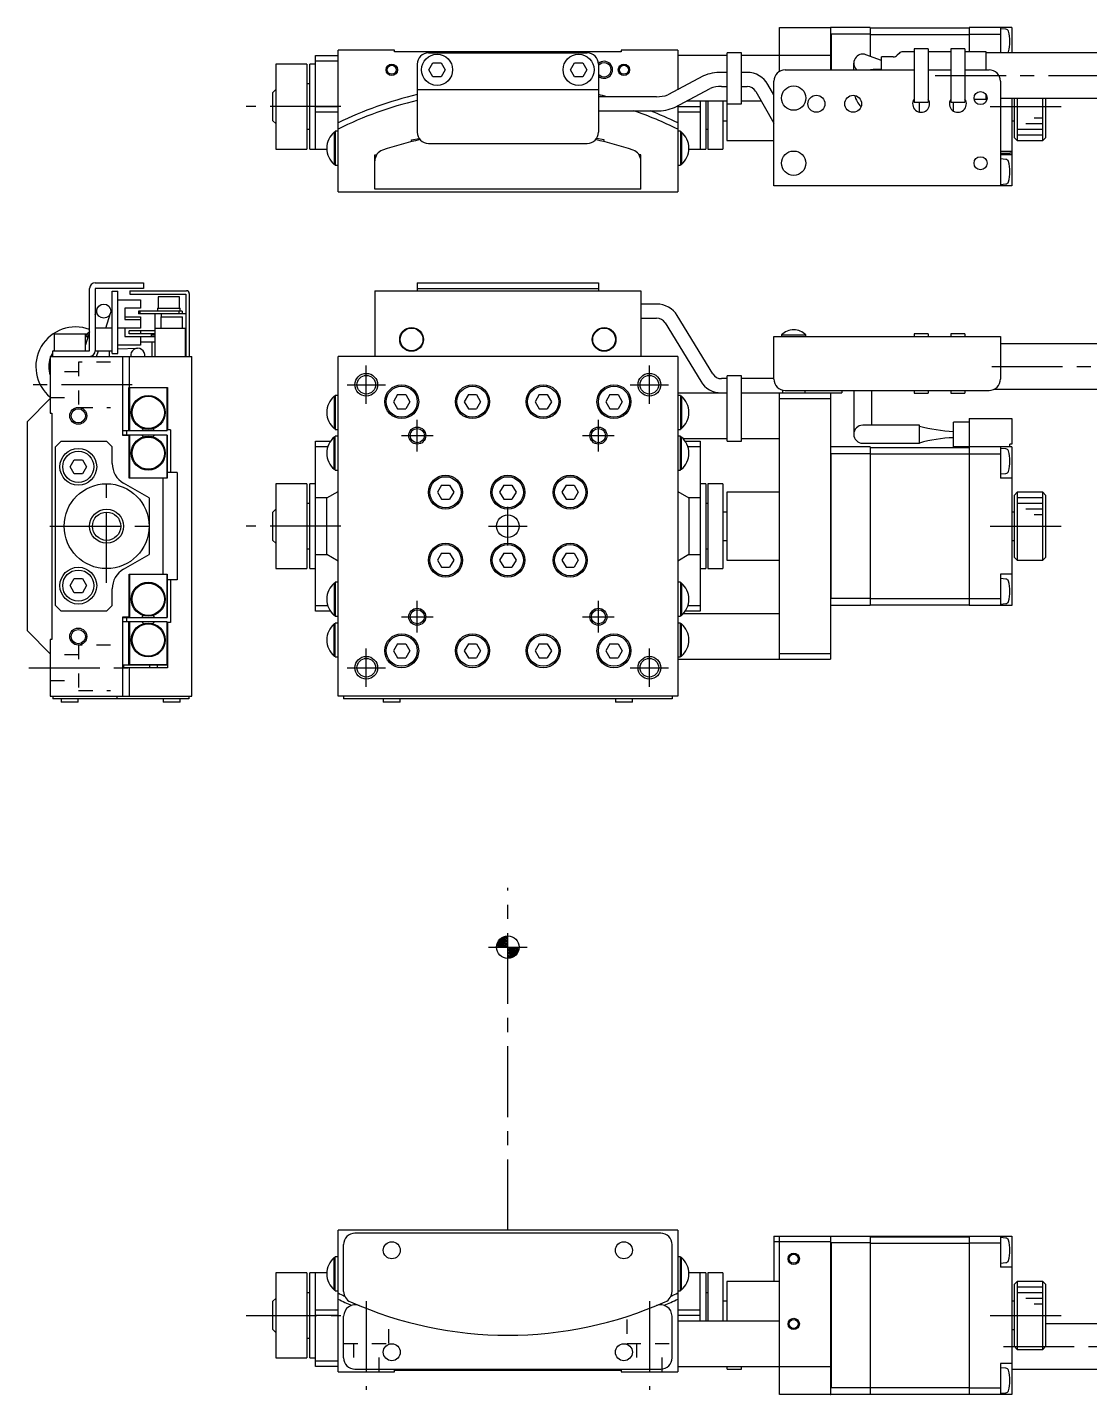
# Model space of a CAD drawing. Extents: x -215 to 417, y 17 to 265.
# Drawn here: x -215.3 to -27.6, y 23 to 264.5 of the extents above; entities that cross this region are included whole.
import ezdxf

# ---------------------------------------------------------------- set-up
doc = ezdxf.new("R2010")
doc.units = 0
doc.header["$LTSCALE"] = 10
doc.linetypes.add('CENTER', pattern=[2, 1.25, -0.25, 0.25, -0.25])
doc.linetypes.add('DOT', pattern=[0.5, 0.25, -0.25])
doc.layers.add('1', color=7, linetype='CONTINUOUS')
doc.layers.add('21', color=7, linetype='CONTINUOUS')

# ---------------------------------------------------------------- blocks, each defined once
blk = doc.blocks.new('AID1573')
at = {"layer": '21', "color": 7, "linetype": 'CONTINUOUS'}
blk.add_circle((-130.394216, 102.029477), 2, dxfattribs=at)
for centre, radius, start, end in [((-130.394216, 102.029477), 1.8, 90, 180), ((-130.394216, 102.029477), 1.6, 90, 180), ((-130.394216, 102.029477), 1.4, 90, 179.999955), ((-130.394216, 102.029477), 1.2, 90, 179.99997), ((-130.394216, 102.029477), 1, 90, 179.999964), ((-130.394218, 102.029479), 0.799999, 89.999799, 180.000086), ((-130.394216, 102.029477), 0.6, 89.99994, 180), ((-130.394216, 102.029477), 0.4, 90, 180), ((-130.394216, 102.029477), 0.2, 90, 180), ((-130.394216, 102.029477), 0.6, 269.99994, 0), ((-130.394216, 102.029477), 1.8, 270, 0), ((-130.394216, 102.029477), 1.6, 270, 0), ((-130.394216, 102.029477), 0.4, 270, 0), ((-130.394216, 102.029477), 0.2, 270, 0), ((-130.394216, 102.029477), 1.2, 270, 359.99997), ((-130.394216, 102.029477), 1.4, 270, 359.999955), ((-130.394216, 102.029477), 1, 270, 359.999964), ((-130.394218, 102.029479), 0.799999, 270.000201, 359.999914)]:
    blk.add_arc(centre, radius, start, end, dxfattribs=at)

msp = doc.modelspace()

# ---------------------------------------------------------------- linework, layer by layer
at = {"layer": '1', "color": 7, "linetype": 'CONTINUOUS'}
for p, q in [((-82.394215, 264.532637), (-73.394215, 264.532637)), ((-82.394215, 256.764688), (-82.394215, 264.532637)), ((-73.344215, 264.532637), (-73.394215, 264.482637)), ((-73.394215, 264.532637), (-73.394215, 257.032637)), ((-73.394215, 263.432637), (-73.294215, 263.332637)), ((-66.394215, 264.532637), (-73.344215, 264.532637)), ((-73.294215, 263.332637), (-73.294215, 257.032637)), ((-66.394215, 263.332637), (-73.294215, 263.332637)), ((-66.394215, 264.532637), (-66.394215, 259.426701)), ((-66.394215, 264.432637), (-48.894215, 264.432637)), ((-41.394215, 264.532637), (-48.894215, 264.532637)), ((-48.894215, 264.532637), (-48.894215, 260.232637)), ((-48.894215, 263.332637), (-43.394215, 263.332637)), ((-43.394215, 264.532637), (-43.394215, 260.032637)), ((-42.408935, 264.196436), (-43.394215, 264.282637)), ((-41.394215, 264.532637), (-41.394215, 260.032637)), ((-66.394215, 263.291216), (-48.894215, 263.291216)), ((-164.394215, 259.532637), (-160.394215, 259.532637)), ((-164.394215, 243.032637), (-164.394215, 259.532637)), ((-160.394215, 258.532637), (-164.394215, 258.532637)), ((-150.394215, 260.482637), (-160.394215, 260.482637)), ((-160.394215, 235.482638), (-160.394215, 260.482637)), ((-150.394215, 260.182637), (-150.394215, 260.482637)), ((-110.394215, 260.182637), (-150.394215, 260.182637)), ((-144.394215, 260.032637), (-116.394215, 260.032637)), ((-110.394215, 260.482637), (-110.394215, 260.182637)), ((-100.394215, 260.482637), (-110.394215, 260.482637)), ((-100.394215, 260.482637), (-100.394215, 253.520889)), ((-91.644215, 259.532637), (-100.394215, 259.532637)), ((-89.144215, 260.032637), (-91.644215, 260.032637)), ((-91.644215, 251.032637), (-91.644215, 260.032637)), ((-89.144215, 251.032637), (-89.144215, 260.032637)), ((-73.394215, 259.532637), (-89.144215, 259.532637)), ((-64.394138, 258.698732), (-67.146983, 259.700686)), ((-62.308432, 259.332637), (-64.394215, 259.332637)), ((-64.394215, 257.032637), (-64.394215, 259.332637)), ((-61.287112, 259.939744), (-61.601325, 259.625531)), ((-58.644215, 260.232637), (-60.580005, 260.232637)), ((-56.144219, 260.732637), (-58.644219, 260.732637)), ((-58.644219, 260.732637), (-58.644219, 251.332637)), ((-56.144219, 260.732637), (-56.144219, 251.332637)), ((-52.144215, 260.232637), (-56.144215, 260.232637)), ((-49.644219, 260.732637), (-52.144219, 260.732637)), ((-52.144219, 260.732637), (-52.144219, 251.332637)), ((-49.644219, 260.732637), (-49.644219, 251.332637)), ((-45.894219, 260.232637), (-49.644215, 260.232637)), ((-45.894219, 257.032637), (-45.894219, 260.232637)), ((39.148125, 260.032637), (-45.894219, 260.032637)), ((-165.894215, 258.032637), (-171.394215, 258.032637)), ((-171.394215, 258.032637), (-171.394215, 243.032637)), ((-165.894215, 258.032637), (-165.894215, 243.032637)), ((-165.394215, 243.032637), (-165.394215, 258.032637)), ((-164.394215, 258.032637), (-165.394215, 258.032637)), ((-146.394215, 258.032637), (-146.394215, 246.032637)), ((-144.337591, 257.032637), (-143.615903, 258.282637)), ((-143.615903, 255.782637), (-144.337591, 257.032637)), ((-143.615903, 258.282637), (-142.172527, 258.282637)), ((-142.172527, 258.282637), (-141.450839, 257.032637)), ((-141.450839, 257.032637), (-142.172527, 255.782637)), ((-119.337591, 257.032637), (-118.615903, 258.282637)), ((-118.615903, 255.782637), (-119.337591, 257.032637)), ((-118.615903, 258.282637), (-117.172527, 258.282637)), ((-117.172527, 258.282637), (-116.450839, 257.032637)), ((-116.450839, 257.032637), (-117.172527, 255.782637)), ((-114.394215, 258.032637), (-114.394215, 246.032637)), ((-91.644215, 256.564502), (-92.662164, 256.564502)), ((-88.126266, 256.564502), (-89.144215, 256.564502)), ((-81.394215, 257.032637), (-58.644215, 257.032637)), ((-69.294215, 257.032637), (-69.294215, 258.197178)), ((-65.849299, 257.082519), (-66.318693, 257.033026)), ((-64.394215, 257.082519), (-65.849299, 257.082519)), ((-56.144215, 257.032637), (-52.144215, 257.032637)), ((-49.644215, 257.032637), (-45.394215, 257.032637)), ((-165.394215, 254.532637), (-165.894215, 254.532637)), ((-142.172527, 255.782637), (-143.615903, 255.782637)), ((-117.172527, 255.782637), (-118.615903, 255.782637)), ((-95.850105, 255.953047), (-102.118054, 252.598233)), ((-100.938325, 250.394092), (-94.670376, 253.748906)), ((-92.662164, 254.064502), (-91.644215, 254.064502)), ((-89.144215, 254.064502), (-88.126266, 254.064502)), ((-83.394215, 252.61835), (-84.445658, 254.439502)), ((-83.394215, 236.532637), (-83.394215, 255.032637)), ((-43.394215, 255.032637), (-43.394215, 236.532637)), ((-171.394215, 253.532637), (-171.894215, 253.032637)), ((-171.894215, 248.032637), (-171.894215, 253.032637)), ((-146.394215, 253.532637), (-114.394215, 253.532637)), ((-104.126266, 252.282637), (-114.394215, 252.282637)), ((-98.81113, 251.532637), (-91.644215, 251.532637)), ((-96.394215, 251.532637), (-96.394215, 243.032637)), ((-95.394215, 251.532637), (-95.394215, 243.032637)), ((-95.094215, 251.532637), (-95.094215, 243.032637)), ((-92.394215, 251.532637), (-92.394215, 243.032637)), ((-91.694215, 251.532637), (-91.694215, 244.532637)), ((-89.144215, 251.532637), (-85.65413, 251.532637)), ((-86.610721, 253.189502), (-83.394215, 247.61835)), ((-58.663073, 251.832637), (-58.644215, 251.832637)), ((-58.644219, 251.332637), (-56.144219, 251.332637)), ((-57.694215, 249.562943), (-57.694215, 251.332637)), ((-56.144215, 251.832637), (-56.125357, 251.832637)), ((-56.072563, 251.741489), (-56.143979, 251.733704)), ((-52.163073, 251.832637), (-52.144215, 251.832637)), ((-52.144219, 251.332637), (-49.644219, 251.332637)), ((-51.694215, 249.76378), (-51.694215, 251.332637)), ((-49.644215, 251.832637), (-49.625357, 251.832637)), ((-48.02669, 251.832637), (-45.894219, 251.832637)), ((-45.894219, 251.832637), (-45.894219, 252.600534)), ((-45.894219, 252.032637), (-45.744215, 252.032637)), ((-43.394215, 252.032637), (39.148125, 252.032637)), ((-41.394215, 252.032637), (-41.394215, 236.532637)), ((-40.894215, 245.032637), (-40.894215, 252.032637)), ((-40.394215, 252.032637), (-40.394215, 244.532637)), ((-35.894215, 244.532637), (-35.894215, 252.032637)), ((-35.394215, 252.032637), (-35.394215, 245.032637)), ((-164.394215, 250.532637), (-160.394215, 250.532637)), ((-160.394215, 249.532637), (-164.394215, 249.532637)), ((-114.394215, 249.782637), (-104.126266, 249.782637)), ((-100.394215, 250.685318), (-100.394215, 235.482637)), ((-100.394215, 250.532637), (-96.394215, 250.532637)), ((-96.394215, 249.532637), (-100.394215, 249.532637)), ((-91.644215, 251.032637), (-89.144215, 251.032637)), ((-171.894215, 248.032637), (-171.394215, 247.532637)), ((-165.894215, 246.532637), (-165.394215, 246.532637)), ((-95.394215, 246.532637), (-95.094215, 246.532637)), ((-92.394215, 248.032637), (-91.694215, 248.032637)), ((-41.394215, 248.032637), (-40.894215, 248.032637)), ((-160.894215, 246.024251), (-161.05377, 246.024251)), ((-161.05377, 246.02425), (-161.05377, 240.32425)), ((-160.394215, 246.174251), (-160.894215, 246.174251)), ((-160.894215, 246.17425), (-160.894215, 240.17425)), ((-147.418666, 244.651088), (-146.038731, 244.894407)), ((-147.364587, 244.344393), (-147.418666, 244.651088)), ((-145.908826, 244.726516), (-145.90292, 244.693022)), ((-144.394215, 244.032637), (-116.394215, 244.032637)), ((-114.879604, 244.726515), (-114.88551, 244.693022)), ((-113.369764, 244.651088), (-114.749699, 244.894407)), ((-113.423843, 244.344393), (-113.369764, 244.651088)), ((-99.894215, 246.17425), (-100.394215, 246.17425)), ((-99.894215, 246.17425), (-99.894215, 240.17425)), ((-99.73466, 246.02425), (-99.894215, 246.02425)), ((-99.73466, 246.02425), (-99.73466, 240.32425)), ((-91.694215, 244.532637), (-83.394215, 244.532637)), ((-40.894215, 245.032637), (-40.394215, 244.532637)), ((-40.394215, 244.532637), (-35.894215, 244.532637)), ((-35.894215, 244.532637), (-35.394215, 245.032637)), ((-171.394215, 243.032637), (-165.894215, 243.032637)), ((-165.394215, 243.032637), (-162.394215, 243.032637)), ((-162.394215, 243.032637), (-162.391603, 243.035249)), ((-153.894215, 235.932638), (-153.894215, 242.032638)), ((-153.894215, 242.032638), (-153.572144, 242.032638)), ((-106.894215, 242.032637), (-107.216287, 242.032637)), ((-106.894215, 235.932637), (-106.894215, 242.032637)), ((-98.396827, 243.035249), (-98.394215, 243.032637)), ((-98.394215, 243.032637), (-95.394215, 243.032637)), ((-95.094215, 243.032637), (-92.394215, 243.032637)), ((-43.394215, 242.632271), (-41.394215, 242.632271)), ((-43.394215, 242.282637), (-41.694215, 242.282637)), ((-41.394215, 242.032637), (-43.394215, 242.032637)), ((-41.694215, 242.282637), (-41.694215, 242.317601)), ((-41.394215, 242.317601), (-41.694215, 242.317601)), ((-161.05377, 240.32425), (-160.894215, 240.32425)), ((-160.894215, 240.17425), (-160.394215, 240.17425)), ((-100.394215, 240.17425), (-99.894215, 240.17425)), ((-99.894215, 240.32425), (-99.73466, 240.32425)), ((-42.408935, 241.196436), (-43.394215, 241.282637)), ((-43.394215, 236.782637), (-42.408935, 236.868838)), ((-160.394215, 235.482638), (-100.394215, 235.482637)), ((-106.894215, 235.932637), (-153.894215, 235.932638)), ((-41.394215, 236.532637), (-83.394215, 236.532637)), ((-204.270449, 207.401288), (-204.270449, 218.401288)), ((-203.270449, 219.401288), (-194.770449, 219.401288)), ((-194.770449, 218.401288), (-203.270449, 218.401288)), ((-203.270449, 218.401288), (-203.270449, 207.401288)), ((-200.270449, 217.901288), (-199.270449, 217.901288)), ((-200.270449, 206.901288), (-200.270449, 217.901288)), ((-199.270449, 206.901288), (-199.270449, 217.901288)), ((-197.170449, 218.001288), (-187.170449, 218.001288)), ((-197.170449, 218.001288), (-197.170449, 217.401288)), ((-197.170449, 217.401288), (-187.270449, 217.401288)), ((-194.770449, 219.401288), (-194.770449, 218.401288)), ((-187.270449, 217.401288), (-187.270449, 206.401288)), ((-186.670449, 217.501288), (-186.670449, 206.401288)), ((-153.894215, 218.001288), (-106.894215, 218.001288)), ((-153.894215, 218.001288), (-153.894215, 206.401288)), ((-146.394215, 219.401288), (-146.394215, 218.001288)), ((-146.394215, 219.401288), (-114.394215, 219.401288)), ((-146.394215, 218.401288), (-114.394215, 218.401288)), ((-114.394215, 219.401288), (-114.394215, 218.001288)), ((-106.894215, 218.001288), (-106.894215, 206.401288)), ((-199.270449, 216.401288), (-195.270449, 216.401288)), ((-195.270449, 216.401288), (-195.270449, 214.901288)), ((-188.370449, 216.901288), (-192.170449, 216.901288)), ((-192.170449, 216.901288), (-192.170449, 214.901288)), ((-188.370449, 214.901288), (-188.370449, 216.901288)), ((-104.126266, 215.651288), (-106.894215, 215.651288)), ((-203.270449, 213.829848), (-202.959269, 214.787559)), ((-201.43088, 211.401288), (-200.581627, 214.015017)), ((-195.270449, 214.901288), (-198.070449, 214.901288)), ((-198.070449, 214.901288), (-198.070449, 212.901288)), ((-198.070449, 213.401288), (-195.270449, 213.401288)), ((-198.070449, 212.901288), (-195.270449, 212.901288)), ((-195.649371, 214.401288), (-195.649371, 213.901288)), ((-187.944557, 214.401288), (-195.649371, 214.401288)), ((-187.270449, 213.901288), (-195.649371, 213.901288)), ((-195.388899, 214.401288), (-195.388899, 213.901288)), ((-195.270449, 213.401288), (-195.270449, 211.401288)), ((-192.770449, 213.901288), (-192.770449, 206.401288)), ((-192.270449, 214.901288), (-188.270449, 214.901288)), ((-192.270449, 214.901288), (-192.270449, 214.401288)), ((-191.670449, 213.401288), (-191.670449, 211.401288)), ((-191.670449, 213.401288), (-187.870449, 213.401288)), ((-191.624324, 213.901288), (-191.624324, 213.401288)), ((-188.495245, 214.401288), (-188.495245, 213.901288)), ((-188.270449, 214.401288), (-188.270449, 214.901288)), ((-187.944557, 214.401288), (-187.944557, 213.901288)), ((-187.870449, 211.401288), (-187.870449, 213.401288)), ((-106.894215, 213.151288), (-104.126266, 213.151288)), ((-94.191718, 203.298307), (-100.459667, 213.623363)), ((-210.520449, 210.401288), (-204.696584, 210.401288)), ((-210.520449, 210.401288), (-210.520449, 207.401288)), ((-204.270449, 210.752164), (-205.020449, 208.443902)), ((-205.020449, 207.401288), (-205.020449, 210.401288)), ((-204.920449, 210.193536), (-204.920449, 209.901288)), ((-204.920449, 210.193536), (-204.451958, 210.193536)), ((-200.270449, 211.401288), (-203.270449, 211.401288)), ((-195.270449, 211.401288), (-199.270449, 211.401288)), ((-198.070449, 211.401288), (-198.070449, 209.901288)), ((-197.270449, 210.401288), (-197.270449, 210.901288)), ((-192.770449, 210.901288), (-197.270449, 210.901288)), ((-192.770449, 210.401288), (-197.270449, 210.401288)), ((-195.270449, 210.901288), (-195.270449, 210.401288)), ((-193.420449, 210.193536), (-193.420449, 209.901288)), ((-193.420449, 210.193536), (-192.770449, 210.193536)), ((-192.770449, 211.401288), (-187.270449, 211.401288)), ((-187.320449, 206.401288), (-187.320449, 211.401288)), ((-102.596712, 212.326044), (-96.328763, 202.000988)), ((-82.044215, 210.193536), (-82.044215, 209.901288)), ((-82.044215, 210.193536), (-77.744215, 210.193536)), ((-77.744215, 209.901288), (-77.744215, 210.193536)), ((-58.644215, 210.401288), (-58.644215, 209.901288)), ((-56.144215, 210.401288), (-58.644215, 210.401288)), ((-56.144215, 210.401288), (-56.144215, 209.901288)), ((-52.144215, 210.401288), (-52.144215, 209.901288)), ((-49.644215, 210.401288), (-52.144215, 210.401288)), ((-49.644215, 210.401288), (-49.644215, 209.901288)), ((-205.020449, 209.901288), (-204.546915, 209.901288)), ((-204.871835, 208.901288), (-205.020449, 208.901288)), ((-195.270449, 208.401288), (-199.270449, 208.401288)), ((-199.270449, 207.729827), (-195.814073, 207.850527)), ((-198.070449, 209.901288), (-192.770449, 209.901288)), ((-195.270449, 209.901288), (-195.270449, 208.401288)), ((-192.770449, 208.901288), (-195.270449, 208.901288)), ((-193.270449, 208.901288), (-193.270449, 206.401288)), ((-83.394215, 202.401288), (-83.394215, 209.901288)), ((-83.394215, 209.901288), (-43.394215, 209.901288)), ((-43.394215, 209.901288), (-43.394215, 202.401288)), ((39.148125, 208.601288), (-43.394215, 208.601288)), ((-211.220449, 206.401288), (-211.220449, 196.401288)), ((-211.220449, 206.401288), (-186.220449, 206.401288)), ((-210.840768, 206.951288), (-210.770449, 207.073085)), ((-210.770449, 207.401288), (-204.270449, 207.401288)), ((-210.770449, 206.401288), (-210.770449, 207.401288)), ((-210.58096, 207.401288), (-210.520449, 207.506098)), ((-203.270449, 207.401288), (-200.270449, 207.401288)), ((-203.055478, 206.401288), (-202.730559, 207.401288)), ((-200.770449, 206.401288), (-200.770449, 207.401288)), ((-200.270449, 206.901288), (-199.270449, 206.901288)), ((-198.407394, 192.401288), (-198.407394, 206.401288)), ((-197.295034, 206.401288), (-197.295034, 200.901288)), ((-186.220449, 146.401288), (-186.220449, 206.401288)), ((-160.394215, 146.401288), (-160.394215, 206.401288)), ((-100.394215, 206.401288), (-160.394215, 206.401288)), ((-100.394215, 206.401288), (-100.394215, 146.401288)), ((-89.144215, 202.973063), (-91.644215, 202.973063)), ((-91.644215, 191.401288), (-91.644215, 202.973063)), ((-89.144215, 191.401288), (-89.144215, 202.973063)), ((-197.319589, 200.901288), (-190.529089, 200.901288)), ((-197.245014, 200.851288), (-197.317099, 200.896212)), ((-197.317099, 193.301288), (-197.317099, 200.896212)), ((-197.245014, 200.851288), (-197.245014, 193.301288)), ((-190.579066, 200.851288), (-197.245014, 200.851288)), ((-190.579066, 200.851288), (-190.553248, 200.895024)), ((-190.579066, 193.301288), (-190.579066, 200.851288)), ((-190.553248, 200.895024), (-190.553248, 193.301288)), ((-190.529089, 200.901288), (-190.529089, 193.401288)), ((-91.644215, 202.473063), (-92.662164, 202.473063)), ((-83.394215, 202.473063), (-89.144215, 202.473063)), ((-44.522435, 200.601288), (39.148125, 200.601288)), ((-211.220449, 198.951288), (-215.270449, 194.901288)), ((-160.894215, 199.351288), (-161.05377, 199.351288)), ((-161.05377, 199.351288), (-161.05377, 193.651288)), ((-160.394215, 199.501288), (-160.894215, 199.501288)), ((-160.894215, 199.501288), (-160.894215, 193.501288)), ((-149.865903, 199.651288), (-150.587591, 198.401288)), ((-150.587591, 198.401288), (-149.865903, 197.151288)), ((-149.865903, 199.651288), (-148.422527, 199.651288)), ((-148.422527, 199.651288), (-147.700839, 198.401288)), ((-147.700839, 198.401288), (-148.422527, 197.151288)), ((-137.365903, 199.651288), (-138.087591, 198.401288)), ((-138.087591, 198.401288), (-137.365903, 197.151288)), ((-137.365903, 199.651288), (-135.922527, 199.651288)), ((-135.922527, 199.651288), (-135.200839, 198.401288)), ((-135.200839, 198.401288), (-135.922527, 197.151288)), ((-124.865903, 199.651288), (-125.587591, 198.401288)), ((-125.587591, 198.401288), (-124.865903, 197.151288)), ((-124.865903, 199.651288), (-123.422527, 199.651288)), ((-123.422527, 199.651288), (-122.700839, 198.401288)), ((-122.700839, 198.401288), (-123.422527, 197.151288)), ((-112.365903, 199.651288), (-113.087591, 198.401288)), ((-113.087591, 198.401288), (-112.365903, 197.151288)), ((-112.365903, 199.651288), (-110.922527, 199.651288)), ((-110.922527, 199.651288), (-110.200839, 198.401288)), ((-110.200839, 198.401288), (-110.922527, 197.151288)), ((-91.644215, 199.901288), (-100.394215, 199.901288)), ((-99.894215, 199.501288), (-100.394215, 199.501288)), ((-99.894215, 199.501288), (-99.894215, 193.501288)), ((-99.73466, 199.351288), (-99.894215, 199.351288)), ((-99.73466, 199.351288), (-99.73466, 193.651288)), ((-92.662164, 199.973063), (-91.644215, 199.973063)), ((-89.144215, 199.973063), (-81.894215, 199.973063)), ((-73.394215, 199.901288), (-89.144215, 199.901288)), ((-82.394215, 152.901288), (-82.394215, 199.901288)), ((-73.394215, 198.901288), (-82.394215, 198.901288)), ((-81.894215, 200.464797), (-81.894215, 199.901288)), ((-81.394215, 200.401288), (-45.394215, 200.401288)), ((-77.894215, 199.901288), (-77.894215, 200.401288)), ((-77.894215, 199.973063), (-71.394215, 199.973063)), ((-73.394215, 199.901288), (-73.394215, 152.901288)), ((-71.394215, 200.401288), (-71.394215, 199.973063)), ((-69.294215, 200.401288), (-69.294215, 192.649817)), ((-66.094215, 194.249817), (-66.094215, 200.401288)), ((-58.644219, 200.401288), (-58.644219, 199.901288)), ((-58.644219, 199.901288), (-56.144219, 199.901288)), ((-56.144219, 200.401288), (-56.144219, 199.901288)), ((-52.144219, 200.401288), (-52.144219, 199.901288)), ((-52.144219, 199.901288), (-49.644219, 199.901288)), ((-49.644219, 200.401288), (-49.644219, 199.901288)), ((-211.220449, 196.401288), (-210.920449, 196.401288)), ((-210.920449, 196.401288), (-210.920449, 156.401288)), ((-149.865903, 197.151288), (-148.422527, 197.151288)), ((-137.365903, 197.151288), (-135.922527, 197.151288)), ((-124.865903, 197.151288), (-123.422527, 197.151288)), ((-112.365903, 197.151288), (-110.922527, 197.151288)), ((-215.270449, 157.901288), (-215.270449, 194.901288)), ((-198.407394, 193.301288), (-190.553248, 193.301288)), ((-197.770449, 193.301288), (-197.770449, 192.501288)), ((-195.07416, 193.301288), (-194.723793, 193.613193)), ((-193.130899, 193.604776), (-192.787534, 193.301288)), ((-189.95704, 193.401288), (-190.553248, 193.401288)), ((-189.95704, 193.401288), (-189.95704, 185.901288)), ((-161.05377, 193.651288), (-160.894215, 193.651288)), ((-160.894215, 193.501288), (-160.394215, 193.501288)), ((-100.394215, 193.501288), (-99.894215, 193.501288)), ((-99.894215, 193.651288), (-99.73466, 193.651288)), ((-57.694215, 194.249817), (-67.694215, 194.249817)), ((-57.694215, 191.049817), (-57.694215, 194.249817)), ((-51.694215, 190.401288), (-51.694215, 194.801288)), ((-48.894215, 194.801288), (-51.694215, 194.801288)), ((-48.894215, 195.401288), (-41.394215, 195.401288)), ((-48.894215, 195.401288), (-48.894215, 162.401288)), ((-41.394215, 195.401288), (-41.394215, 190.901288)), ((-209.270449, 191.401288), (-210.270449, 190.401288)), ((-209.270449, 191.401288), (-201.270449, 191.401288)), ((-200.270449, 190.401288), (-201.270449, 191.401288)), ((-190.553248, 192.501288), (-198.407394, 192.501288)), ((-197.295034, 192.401288), (-198.407394, 192.401288)), ((-197.317099, 192.401288), (-197.317099, 192.501288)), ((-197.295034, 184.901288), (-197.295034, 192.401288)), ((-197.245014, 192.501288), (-197.245014, 184.951288)), ((-194.723793, 192.189383), (-195.07416, 192.501288)), ((-192.787534, 192.501288), (-193.130899, 192.197801)), ((-190.579066, 184.951288), (-190.579066, 192.501288)), ((-190.553248, 192.501288), (-190.553248, 184.907552)), ((-164.394215, 191.401288), (-161.740524, 191.401288)), ((-164.394215, 161.401288), (-164.394215, 191.401288)), ((-160.894215, 192.151288), (-161.05377, 192.151288)), ((-161.05377, 186.451288), (-161.05377, 192.151288)), ((-160.394215, 192.301288), (-160.894215, 192.301288)), ((-160.894215, 186.301288), (-160.894215, 192.301288)), ((-99.894215, 192.301288), (-100.394215, 192.301288)), ((-99.894215, 186.301288), (-99.894215, 192.301288)), ((-99.73466, 192.151288), (-99.894215, 192.151288)), ((-99.73466, 186.451288), (-99.73466, 192.151288)), ((-99.461726, 191.901288), (-91.644215, 191.901288)), ((-99.047906, 191.401288), (-96.394215, 191.401288)), ((-96.394215, 191.401288), (-96.394215, 161.401288)), ((-91.644215, 191.401288), (-89.144215, 191.401288)), ((-89.144215, 191.901288), (-82.394215, 191.901288)), ((-67.694215, 191.049817), (-57.694215, 191.049817)), ((-41.694215, 190.401288), (-41.694215, 190.901288)), ((-41.394215, 190.901288), (-41.694215, 190.901288)), ((-210.270449, 162.401288), (-210.270449, 190.401288)), ((-200.270449, 187.463466), (-200.270449, 190.401288)), ((-162.226919, 190.401288), (-164.394215, 190.401288)), ((-96.394215, 190.401288), (-98.561511, 190.401288)), ((-73.294215, 190.401288), (-73.394215, 190.301288)), ((-73.394215, 189.251288), (-73.344215, 189.201288)), ((-73.344215, 189.201288), (-73.344215, 163.601288)), ((-66.394215, 189.201288), (-73.344215, 189.201288)), ((-66.394215, 190.401288), (-73.294215, 190.401288)), ((-66.394215, 190.401288), (-66.394215, 162.401288)), ((-66.394215, 190.301288), (-48.894215, 190.301288)), ((-66.394215, 189.159867), (-48.894215, 189.159867)), ((-41.394215, 190.401288), (-51.694215, 190.401288)), ((-48.894215, 189.201288), (-43.394215, 189.201288)), ((-43.394215, 190.401288), (-43.394215, 184.901288)), ((-42.408935, 190.065087), (-43.394215, 190.151288)), ((-41.394215, 190.401288), (-41.394215, 162.401288)), ((-207.713824, 186.901288), (-206.992136, 188.151288)), ((-206.992136, 185.651288), (-207.713824, 186.901288)), ((-206.992136, 188.151288), (-205.548761, 188.151288)), ((-205.548761, 188.151288), (-204.827073, 186.901288)), ((-204.827073, 186.901288), (-205.548761, 185.651288)), ((-161.05377, 186.451288), (-160.894215, 186.451288)), ((-160.894215, 186.301288), (-160.394215, 186.301288)), ((-100.394215, 186.301288), (-99.894215, 186.301288)), ((-99.894215, 186.451288), (-99.73466, 186.451288)), ((-205.548761, 185.651288), (-206.992136, 185.651288)), ((-193.770449, 181.401288), (-198.270449, 183.999364)), ((-197.245014, 184.951288), (-197.295034, 184.920115)), ((-190.556704, 184.901288), (-197.295034, 184.901288)), ((-197.245014, 184.951288), (-190.579066, 184.951288)), ((-191.270449, 167.901288), (-191.270449, 184.901288)), ((-190.579066, 184.951288), (-190.553248, 184.907552)), ((-188.80853, 185.901288), (-190.553248, 185.901288)), ((-188.808531, 185.901288), (-188.808531, 166.901288)), ((-171.394215, 183.901288), (-171.394215, 168.901288)), ((-165.894215, 183.901288), (-171.394215, 183.901288)), ((-165.894215, 183.901288), (-165.894215, 168.901288)), ((-165.394215, 168.901288), (-165.394215, 183.901288)), ((-164.394215, 183.901288), (-165.394215, 183.901288)), ((-142.115903, 183.651288), (-142.837591, 182.401288)), ((-142.115903, 183.651288), (-140.672527, 183.651288)), ((-140.672527, 183.651288), (-139.950839, 182.401288)), ((-131.115903, 183.651288), (-131.837591, 182.401288)), ((-131.115903, 183.651288), (-129.672527, 183.651288)), ((-129.672527, 183.651288), (-128.950839, 182.401288)), ((-120.115903, 183.651288), (-120.837591, 182.401288)), ((-120.115903, 183.651288), (-118.672527, 183.651288)), ((-118.672527, 183.651288), (-117.950839, 182.401288)), ((-95.394215, 183.901288), (-96.394215, 183.901288)), ((-95.394215, 183.901288), (-95.394215, 168.901288)), ((-95.094215, 183.901288), (-95.094215, 168.901288)), ((-92.394215, 183.901288), (-95.094215, 183.901288)), ((-92.394215, 183.901288), (-92.394215, 168.901288)), ((-43.394215, 185.651288), (-42.408935, 185.737489)), ((-41.394215, 184.901288), (-43.394215, 184.901288)), ((-193.770449, 181.401288), (-193.770449, 171.401288)), ((-162.394215, 181.401288), (-164.394215, 181.401288)), ((-162.394215, 181.401288), (-160.394215, 182.555989)), ((-162.394215, 171.401288), (-162.394215, 181.401288)), ((-142.837591, 182.401288), (-142.115903, 181.151288)), ((-139.950839, 182.401288), (-140.672527, 181.151288)), ((-131.837591, 182.401288), (-131.115903, 181.151288)), ((-128.950839, 182.401288), (-129.672527, 181.151288)), ((-120.837591, 182.401288), (-120.115903, 181.151288)), ((-117.950839, 182.401288), (-118.672527, 181.151288)), ((-100.394215, 182.555989), (-98.394215, 181.401288)), ((-98.394215, 181.401288), (-98.394215, 171.401288)), ((-96.394215, 181.401288), (-98.394215, 181.401288)), ((-91.694215, 182.401288), (-91.694215, 170.401288)), ((-82.394215, 182.401288), (-91.694215, 182.401288)), ((-40.394215, 182.401288), (-40.894215, 181.901288)), ((-40.894215, 170.901288), (-40.894215, 181.901288)), ((-40.394215, 182.401288), (-40.394215, 170.401288)), ((-35.894215, 182.401288), (-40.394215, 182.401288)), ((-35.894215, 170.401288), (-35.894215, 182.401288)), ((-35.394215, 181.901288), (-35.894215, 182.401288)), ((-35.394215, 181.901288), (-35.394215, 170.901288)), ((-171.394215, 179.401288), (-171.894215, 178.901288)), ((-171.894215, 173.901288), (-171.894215, 178.901288)), ((-165.394215, 180.401288), (-165.894215, 180.401288)), ((-142.115903, 181.151288), (-140.672527, 181.151288)), ((-131.115903, 181.151288), (-129.672527, 181.151288)), ((-120.115903, 181.151288), (-118.672527, 181.151288)), ((-95.094215, 180.401288), (-95.394215, 180.401288)), ((-91.694215, 178.901288), (-92.394215, 178.901288)), ((-40.894215, 178.901288), (-41.394215, 178.901288)), ((-171.894215, 173.901288), (-171.394215, 173.401288)), ((-165.894215, 172.401288), (-165.394215, 172.401288)), ((-142.115903, 171.651288), (-142.837591, 170.401288)), ((-142.115903, 171.651288), (-140.672527, 171.651288)), ((-140.672527, 171.651288), (-139.950839, 170.401288)), ((-131.115903, 171.651288), (-131.837591, 170.401288)), ((-131.115903, 171.651288), (-129.672527, 171.651288)), ((-129.672527, 171.651288), (-128.950839, 170.401288)), ((-120.115903, 171.651288), (-120.837591, 170.401288)), ((-120.115903, 171.651288), (-118.672527, 171.651288)), ((-118.672527, 171.651288), (-117.950839, 170.401288)), ((-95.394215, 172.401288), (-95.094215, 172.401288)), ((-92.394215, 173.901288), (-91.694215, 173.901288)), ((-41.394215, 173.901288), (-40.894215, 173.901288)), ((-198.270449, 168.803212), (-193.770449, 171.401288)), ((-164.394215, 171.401288), (-162.394215, 171.401288)), ((-160.394215, 170.246588), (-162.394215, 171.401288)), ((-142.837591, 170.401288), (-142.115903, 169.151288)), ((-142.115903, 169.151288), (-140.672527, 169.151288)), ((-139.950839, 170.401288), (-140.672527, 169.151288)), ((-131.837591, 170.401288), (-131.115903, 169.151288)), ((-131.115903, 169.151288), (-129.672527, 169.151288)), ((-128.950839, 170.401288), (-129.672527, 169.151288)), ((-120.837591, 170.401288), (-120.115903, 169.151288)), ((-120.115903, 169.151288), (-118.672527, 169.151288)), ((-117.950839, 170.401288), (-118.672527, 169.151288)), ((-98.394215, 171.401288), (-100.394215, 170.246588)), ((-98.394215, 171.401288), (-96.394215, 171.401288)), ((-91.694215, 170.401288), (-82.394215, 170.401288)), ((-40.894215, 170.901288), (-40.394215, 170.401288)), ((-40.394215, 170.401288), (-35.894215, 170.401288)), ((-35.894215, 170.401288), (-35.394215, 170.901288)), ((-207.713824, 165.901288), (-206.992136, 167.151288)), ((-206.992136, 167.151288), (-205.548761, 167.151288)), ((-205.548761, 167.151288), (-204.827073, 165.901288)), ((-197.295034, 160.401288), (-197.295034, 167.901288)), ((-197.295034, 167.901288), (-190.556704, 167.901288)), ((-197.245013, 167.851288), (-197.295034, 167.882462)), ((-197.245013, 167.851288), (-197.245013, 160.301288)), ((-190.579065, 167.851288), (-197.245013, 167.851288)), ((-190.579065, 167.851288), (-190.553247, 167.895024)), ((-190.579065, 160.301288), (-190.579065, 167.851288)), ((-190.553247, 167.895024), (-190.553247, 160.301288)), ((-188.808531, 166.901288), (-190.553247, 166.901288)), ((-189.95704, 166.901288), (-189.95704, 159.401288)), ((-171.394215, 168.901288), (-165.894215, 168.901288)), ((-165.394215, 168.901288), (-164.394215, 168.901288)), ((-96.394215, 168.901288), (-95.394215, 168.901288)), ((-95.094215, 168.901288), (-92.394215, 168.901288)), ((-41.394215, 167.901288), (-43.394215, 167.901288)), ((-43.394215, 167.901288), (-43.394215, 162.401288)), ((-42.408935, 167.065087), (-43.394215, 167.151288)), ((-206.992136, 164.651288), (-207.713824, 165.901288)), ((-205.548761, 164.651288), (-206.992136, 164.651288)), ((-204.827073, 165.901288), (-205.548761, 164.651288)), ((-200.270449, 162.401288), (-200.270449, 165.33911)), ((-160.894215, 166.351288), (-161.05377, 166.351288)), ((-161.05377, 166.351288), (-161.05377, 160.651288)), ((-160.394215, 166.501288), (-160.894215, 166.501288)), ((-160.894215, 166.501288), (-160.894215, 160.501288)), ((-99.894215, 166.501288), (-100.394215, 166.501288)), ((-99.894215, 166.501288), (-99.894215, 160.501288)), ((-99.73466, 166.351288), (-99.894215, 166.351288)), ((-99.73466, 166.351288), (-99.73466, 160.651288)), ((-210.270449, 162.401288), (-209.270449, 161.401288)), ((-201.270449, 161.401288), (-200.270449, 162.401288)), ((-164.394215, 162.401288), (-162.22692, 162.401288)), ((-98.561511, 162.401288), (-96.394215, 162.401288)), ((-73.344215, 163.601288), (-73.394215, 163.551288)), ((-73.394215, 162.501288), (-73.294215, 162.401288)), ((-66.394215, 163.601288), (-73.344215, 163.601288)), ((-66.394215, 162.401288), (-73.294215, 162.401288)), ((-66.394215, 163.64271), (-48.894215, 163.64271)), ((-66.394215, 162.501288), (-48.894215, 162.501288)), ((-48.894215, 163.601288), (-43.394215, 163.601288)), ((-41.394215, 162.401288), (-48.894215, 162.401288)), ((-43.394215, 162.651288), (-42.408935, 162.737489)), ((-201.270449, 161.401288), (-209.270449, 161.401288)), ((-198.407394, 160.401288), (-197.295034, 160.401288)), ((-198.407394, 146.401288), (-198.407394, 160.401288)), ((-198.407394, 160.301288), (-190.553247, 160.301288)), ((-190.553248, 159.501288), (-198.407394, 159.501288)), ((-197.770449, 160.301288), (-197.770449, 159.501288)), ((-197.317099, 151.906364), (-197.317099, 159.501288)), ((-197.317098, 160.301288), (-197.317098, 160.401288)), ((-197.245014, 159.501288), (-197.245014, 151.951288)), ((-194.723793, 159.189383), (-195.07416, 159.501288)), ((-195.074159, 160.301288), (-194.723792, 160.613193)), ((-192.787534, 159.501288), (-193.130899, 159.197801)), ((-193.130898, 160.604776), (-192.787533, 160.301288)), ((-190.579066, 151.951288), (-190.579066, 159.501288)), ((-190.553248, 159.501288), (-190.553248, 151.907552)), ((-161.740525, 161.401288), (-164.394215, 161.401288)), ((-161.05377, 160.651288), (-160.894215, 160.651288)), ((-160.894215, 160.501288), (-160.394215, 160.501288)), ((-100.394215, 160.501288), (-99.894215, 160.501288)), ((-99.894215, 160.651288), (-99.73466, 160.651288)), ((-82.394215, 160.901288), (-99.461726, 160.901288)), ((-96.394215, 161.401288), (-99.047906, 161.401288)), ((-215.270449, 157.901288), (-211.220449, 153.851288)), ((-189.95704, 159.401288), (-190.553248, 159.401288)), ((-190.529089, 159.401288), (-190.529089, 151.401288)), ((-160.894215, 159.151288), (-161.05377, 159.151288)), ((-161.05377, 153.451288), (-161.05377, 159.151288)), ((-160.394215, 159.301288), (-160.894215, 159.301288)), ((-160.894215, 153.301288), (-160.894215, 159.301288)), ((-99.894215, 159.301288), (-100.394215, 159.301288)), ((-99.894215, 153.301288), (-99.894215, 159.301288)), ((-99.73466, 159.151288), (-99.894215, 159.151288)), ((-99.73466, 153.451288), (-99.73466, 159.151288)), ((-211.220449, 156.401288), (-211.220449, 146.401288)), ((-210.920449, 156.401288), (-211.220449, 156.401288)), ((-149.865903, 155.651288), (-150.587591, 154.401288)), ((-149.865903, 155.651288), (-148.422527, 155.651288)), ((-148.422527, 155.651288), (-147.700839, 154.401288)), ((-137.365903, 155.651288), (-138.087591, 154.401288)), ((-137.365903, 155.651288), (-135.922527, 155.651288)), ((-135.922527, 155.651288), (-135.200839, 154.401288)), ((-124.865903, 155.651288), (-125.587591, 154.401288)), ((-124.865903, 155.651288), (-123.422527, 155.651288)), ((-123.422527, 155.651288), (-122.700839, 154.401288)), ((-112.365903, 155.651288), (-113.087591, 154.401288)), ((-112.365903, 155.651288), (-110.922527, 155.651288)), ((-110.922527, 155.651288), (-110.200839, 154.401288)), ((-161.05377, 153.451288), (-160.894215, 153.451288)), ((-160.894215, 153.301288), (-160.394215, 153.301288)), ((-150.587591, 154.401288), (-149.865903, 153.151288)), ((-149.865903, 153.151288), (-148.422527, 153.151288)), ((-147.700839, 154.401288), (-148.422527, 153.151288)), ((-138.087591, 154.401288), (-137.365903, 153.151288)), ((-137.365903, 153.151288), (-135.922527, 153.151288)), ((-135.200839, 154.401288), (-135.922527, 153.151288)), ((-125.587591, 154.401288), (-124.865903, 153.151288)), ((-124.865903, 153.151288), (-123.422527, 153.151288)), ((-122.700839, 154.401288), (-123.422527, 153.151288)), ((-113.087591, 154.401288), (-112.365903, 153.151288)), ((-112.365903, 153.151288), (-110.922527, 153.151288)), ((-110.200839, 154.401288), (-110.922527, 153.151288)), ((-100.394215, 153.301288), (-99.894215, 153.301288)), ((-100.394215, 152.901288), (-73.394215, 152.901288)), ((-99.894215, 153.451288), (-99.73466, 153.451288)), ((-82.394215, 153.901288), (-73.394215, 153.901288)), ((-198.407394, 151.901288), (-190.556704, 151.901288)), ((-190.529089, 151.401288), (-198.407394, 151.401288)), ((-198.270449, 151.901288), (-198.270449, 151.401288)), ((-197.245014, 151.951288), (-197.317099, 151.906364)), ((-197.295034, 151.401288), (-197.295034, 146.401288)), ((-197.245014, 151.951288), (-190.579066, 151.951288)), ((-193.673832, 151.901288), (-193.705434, 151.401288)), ((-192.250602, 151.401288), (-192.287469, 151.901288)), ((-190.579066, 151.951288), (-190.553248, 151.907552)), ((-211.220449, 146.401288), (-186.220449, 146.401288)), ((-210.770449, 146.401288), (-210.770449, 145.901288)), ((-186.770449, 145.901288), (-210.770449, 145.901288)), ((-209.270449, 145.901288), (-209.270449, 145.301288)), ((-206.270449, 145.301288), (-209.270449, 145.301288)), ((-206.270449, 145.301288), (-206.270449, 145.901288)), ((-199.395329, 145.901288), (-199.395329, 146.401288)), ((-191.270449, 145.901288), (-191.270449, 145.301288)), ((-188.270449, 145.301288), (-191.270449, 145.301288)), ((-188.270449, 145.301288), (-188.270449, 145.901288)), ((-186.770449, 146.401288), (-186.770449, 145.901288)), ((-100.394215, 146.401288), (-160.394215, 146.401288)), ((-159.394215, 146.401288), (-159.394215, 145.901288)), ((-101.394215, 145.901288), (-159.394215, 145.901288)), ((-152.394215, 145.901288), (-152.394215, 145.301288)), ((-149.394215, 145.301288), (-152.394215, 145.301288)), ((-149.394215, 145.301288), (-149.394215, 145.901288)), ((-111.394215, 145.901288), (-111.394215, 145.301288)), ((-108.394215, 145.301288), (-111.394215, 145.301288)), ((-108.394215, 145.301288), (-108.394215, 145.901288)), ((-101.394215, 146.401288), (-101.394215, 145.901288)), ((-160.394215, 27.029477), (-160.394215, 52.029477)), ((-100.394215, 52.029477), (-160.394215, 52.029477)), ((-103.394215, 51.479477), (-157.394215, 51.479477)), ((-100.394215, 52.029477), (-100.394215, 27.029477)), ((-83.394215, 50.979477), (-83.394215, 42.979477)), ((-83.394215, 50.979477), (-41.394215, 50.979477)), ((-82.394215, 22.979477), (-82.394215, 50.979477)), ((-73.344215, 50.979477), (-73.394215, 50.929477)), ((-73.394215, 50.979477), (-73.394215, 22.979477)), ((-66.394215, 50.979477), (-66.394215, 22.979477)), ((-66.394215, 50.879477), (-48.894215, 50.879477)), ((-48.894215, 50.979477), (-48.894215, 22.979477)), ((-43.394215, 50.979477), (-43.394215, 45.479477)), ((-42.408935, 50.643277), (-43.394215, 50.729477)), ((-41.394215, 50.979477), (-41.394215, 22.979477)), ((-159.394215, 41.207361), (-159.394215, 49.479477)), ((-101.394215, 41.207362), (-101.394215, 49.479477)), ((-73.394215, 49.979477), (-83.394215, 49.979477)), ((-73.394215, 49.879477), (-73.294215, 49.779477)), ((-73.294215, 49.779477), (-73.294215, 24.179477)), ((-66.394215, 49.779477), (-73.294215, 49.779477)), ((-66.394215, 49.738056), (-48.894215, 49.738056)), ((-48.894215, 49.779477), (-43.394215, 49.779477)), ((-161.05377, 41.487864), (-161.05377, 47.187864)), ((-160.894215, 47.187864), (-161.05377, 47.187864)), ((-160.894215, 41.337864), (-160.894215, 47.337864)), ((-160.394215, 47.337864), (-160.894215, 47.337864)), ((-99.894215, 47.337865), (-100.394215, 47.337865)), ((-99.894215, 41.337865), (-99.894215, 47.337865)), ((-99.73466, 47.187865), (-99.894215, 47.187865)), ((-99.73466, 41.487865), (-99.73466, 47.187865)), ((-43.394215, 46.229477), (-42.408935, 46.315678)), ((-171.394215, 44.479477), (-171.394215, 29.479477)), ((-165.894215, 44.479477), (-171.394215, 44.479477)), ((-165.894215, 44.479477), (-165.894215, 29.479477)), ((-162.394215, 44.479477), (-165.394215, 44.479477)), ((-165.394215, 29.479477), (-165.394215, 44.479477)), ((-164.394215, 27.979477), (-164.394215, 44.479477)), ((-162.391603, 44.476866), (-162.394215, 44.479477)), ((-98.394215, 44.479477), (-98.396827, 44.476865)), ((-95.394215, 44.479477), (-98.394215, 44.479477)), ((-96.394215, 35.979477), (-96.394215, 44.479477)), ((-95.394215, 44.479477), (-95.394215, 35.979477)), ((-95.094215, 44.479477), (-95.094215, 35.979477)), ((-92.394215, 44.479477), (-95.094215, 44.479477)), ((-92.394215, 44.479477), (-92.394215, 35.979477)), ((-41.394215, 45.479477), (-43.394215, 45.479477)), ((-161.05377, 41.487865), (-160.894215, 41.487865)), ((-160.894215, 41.337865), (-160.394215, 41.337865)), ((-100.394215, 41.337865), (-99.894215, 41.337865)), ((-99.894215, 41.487865), (-99.73466, 41.487865)), ((-91.694215, 42.979477), (-91.694215, 35.979477)), ((-82.394215, 42.979477), (-91.694215, 42.979477)), ((-40.394215, 42.979477), (-40.894215, 42.479477)), ((-40.894215, 31.479477), (-40.894215, 42.479477)), ((-40.394215, 42.979477), (-40.394215, 30.979477)), ((-35.894215, 42.979477), (-40.394215, 42.979477)), ((-35.894215, 30.979477), (-35.894215, 42.979477)), ((-35.394215, 42.479477), (-35.894215, 42.979477)), ((-35.394215, 42.479477), (-35.394215, 31.479477)), ((-171.394215, 39.979477), (-171.894215, 39.479477)), ((-171.894215, 34.479477), (-171.894215, 39.479477)), ((-165.394215, 40.979477), (-165.894215, 40.979477)), ((-95.094215, 40.979477), (-95.394215, 40.979477)), ((-91.694215, 39.479477), (-92.394215, 39.479477)), ((-40.894215, 39.479477), (-41.394215, 39.479477)), ((-164.394215, 37.979477), (-160.394215, 37.979477)), ((-160.394215, 36.979477), (-164.394215, 36.979477)), ((-159.394215, 29.479477), (-159.394215, 36.854597)), ((-101.394215, 29.479477), (-101.394215, 36.854597)), ((-100.394215, 37.979477), (-96.394215, 37.979477)), ((-96.394215, 36.979477), (-100.394215, 36.979477)), ((-171.894215, 34.479477), (-171.394215, 33.979477)), ((-82.394215, 35.979477), (-100.394215, 35.979477)), ((-41.394215, 34.479477), (-40.894215, 34.479477)), ((39.148125, 35.479477), (-35.394215, 35.479477)), ((-165.894215, 32.979477), (-165.394215, 32.979477)), ((-40.894215, 31.479477), (-40.394215, 30.979477)), ((-35.894215, 30.979477), (-35.394215, 31.479477)), ((-171.394215, 29.479477), (-165.894215, 29.479477)), ((-165.394215, 29.479477), (-164.394215, 29.479477)), ((-40.394215, 30.979477), (-35.894215, 30.979477)), ((-164.394215, 28.979477), (-160.394215, 28.979477)), ((-160.394215, 27.979477), (-164.394215, 27.979477)), ((-160.394215, 27.029477), (-150.394215, 27.029477)), ((-157.394215, 27.479477), (-103.394215, 27.479477)), ((-150.394215, 27.329477), (-110.394215, 27.329477)), ((-150.394215, 27.029477), (-150.394215, 27.329477)), ((-110.394215, 27.329477), (-110.394215, 27.029477)), ((-110.394215, 27.029477), (-100.394215, 27.029477)), ((-100.394215, 27.979477), (-73.394215, 27.979477)), ((-91.644215, 27.479477), (-91.644215, 27.979477)), ((-91.644215, 27.479477), (-89.144215, 27.479477)), ((-89.144215, 27.479477), (-89.144215, 27.979477)), ((-41.394215, 28.479477), (-43.394215, 28.479477)), ((-43.394215, 28.479477), (-43.394215, 22.979477)), ((-42.408935, 27.643277), (-43.394215, 27.729477)), ((-41.394215, 27.479477), (39.148125, 27.479477)), ((-73.294215, 24.179477), (-73.394215, 24.079477)), ((-66.394215, 24.179477), (-73.294215, 24.179477)), ((-66.394215, 24.220899), (-48.894215, 24.220899)), ((-48.894215, 24.179477), (-43.394215, 24.179477)), ((-73.394215, 22.979477), (-82.394215, 22.979477)), ((-73.394215, 23.029477), (-73.344215, 22.979477)), ((-66.394215, 22.979477), (-73.344215, 22.979477)), ((-66.394215, 23.079477), (-48.894215, 23.079477)), ((-41.394215, 22.979477), (-48.894215, 22.979477)), ((-43.394215, 23.229477), (-42.408935, 23.315678))]:
    msp.add_line(p, q, dxfattribs=at)
at = {"layer": '1', "color": 4, "linetype": 'CENTER'}
for p, q in [((-54.894216, 256.032637), (90.105784, 256.032637)), ((-159.894216, 250.532637), (-176.621946, 250.532637)), ((-45.171213, 250.532637), (-30.672504, 250.532637)), ((-155.394215, 198.001288), (-155.394215, 204.801288)), ((-105.394215, 198.001288), (-105.394215, 204.801288)), ((-44.894216, 204.601288), (90.105784, 204.601288)), ((-196.757063, 201.401288), (-214.993513, 201.401288)), ((-158.794215, 201.401288), (-151.994215, 201.401288)), ((-108.794215, 201.401288), (-101.994215, 201.401288)), ((-146.394215, 189.601288), (-146.394215, 195.201288)), ((-114.394215, 189.601288), (-114.394215, 195.201288)), ((-149.194215, 192.401288), (-143.594215, 192.401288)), ((-117.194215, 192.401288), (-111.594215, 192.401288)), ((-201.270449, 166.401288), (-201.270449, 186.401288)), ((-130.394215, 173.001288), (-130.394215, 179.801288)), ((-211.270449, 176.401288), (-191.270449, 176.401288)), ((-159.894216, 176.401288), (-176.621946, 176.401288)), ((-133.794215, 176.401288), (-126.994215, 176.401288)), ((-45.171213, 176.401288), (-30.672504, 176.401288)), ((-146.394215, 157.601288), (-146.394215, 163.201288)), ((-114.394215, 157.601288), (-114.394215, 163.201288)), ((-149.194215, 160.401288), (-143.594215, 160.401288)), ((-117.194215, 160.401288), (-111.594215, 160.401288)), ((-155.394215, 148.001288), (-155.394215, 154.801288)), ((-105.394215, 148.001288), (-105.394215, 154.801288)), ((-214.993513, 151.401288), (-196.757063, 151.401288)), ((-158.794215, 151.401288), (-151.994215, 151.401288)), ((-108.794215, 151.401288), (-101.994215, 151.401288)), ((-130.394216, 52.029477), (-130.394216, 112.504478)), ((-133.794216, 102.029477), (-126.994216, 102.029477)), ((-155.394215, 39.50268), (-155.394215, 23.807037)), ((-105.394215, 39.50268), (-105.394215, 23.807037)), ((-176.621946, 36.979477), (-159.894216, 36.979477)), ((-45.171213, 36.979477), (-30.672504, 36.979477)), ((-42.832339, 31.479477), (90.105784, 31.479477))]:
    msp.add_line(p, q, dxfattribs=at)
at = {"layer": '1', "color": 9, "linetype": 'CONTINUOUS'}
for p, q in [((-40.394215, 246.532637), (-35.894215, 246.532637)), ((-38.894215, 247.532637), (-35.894215, 247.532637)), ((-37.394215, 248.532637), (-35.894215, 248.532637)), ((-40.394215, 245.532637), (-35.894215, 245.532637)), ((-35.894215, 181.401288), (-40.394215, 181.401288)), ((-35.894215, 180.401288), (-40.394215, 180.401288)), ((-35.894215, 179.401288), (-38.894215, 179.401288)), ((-35.894215, 178.401288), (-37.394215, 178.401288)), ((-35.894215, 41.979477), (-40.394215, 41.979477)), ((-35.894215, 40.979477), (-40.394215, 40.979477)), ((-35.894215, 39.979477), (-38.894215, 39.979477)), ((-35.894215, 38.979477), (-37.394215, 38.979477))]:
    msp.add_line(p, q, dxfattribs=at)
at = {"layer": '1', "color": 9, "linetype": 'DOT'}
for p, q in [((-200.582147, 205.401288), (-206.220449, 205.401288)), ((-206.220449, 205.401288), (-206.220449, 197.401288)), ((-206.220449, 203.651288), (-211.220449, 203.651288)), ((-211.220449, 199.151288), (-206.220449, 199.151288)), ((-206.220449, 197.401288), (-200.582164, 197.401288)), ((-200.582147, 155.401288), (-206.220449, 155.401288)), ((-206.220449, 155.401288), (-206.220449, 147.401288)), ((-206.220449, 153.651288), (-211.220449, 153.651288)), ((-211.220449, 149.151288), (-206.220449, 149.151288)), ((-206.220449, 147.401288), (-200.582164, 147.401288)), ((-151.394215, 32.029477), (-151.394215, 36.253027)), ((-109.394215, 36.25277), (-109.394215, 32.029477)), ((-159.394215, 32.029477), (-151.394215, 32.029477)), ((-157.644215, 32.029477), (-157.644215, 27.029477)), ((-153.144215, 27.029477), (-153.144215, 32.029477)), ((-109.394215, 32.029477), (-101.394215, 32.029477)), ((-107.644215, 32.029477), (-107.644215, 27.029477)), ((-103.144215, 27.029477), (-103.144215, 32.029477))]:
    msp.add_line(p, q, dxfattribs=at)
at = {"layer": '1', "color": 7, "linetype": 'CONTINUOUS'}
for centre, radius in [((-142.894215, 257.032637), 2.75), ((-117.894215, 257.032637), 2.75), ((-150.894215, 257.032637), 0.8), ((-109.894215, 257.032637), 0.8), ((-79.894215, 252.032637), 2.15), ((-75.894215, 251.032637), 1.5), ((-69.394215, 251.032637), 1.5), ((-46.894215, 252.032637), 1.15), ((-79.894215, 240.532637), 2.15), ((-46.894215, 240.532637), 1.15), ((-201.770449, 214.401288), 1.25), ((-147.394215, 209.401288), 2.1), ((-147.394215, 209.401288), 2), ((-113.394215, 209.401288), 2.1), ((-113.394215, 209.401288), 2), ((-155.394215, 201.401288), 1.65), ((-105.394215, 201.401288), 1.65), ((-149.144215, 198.401288), 3), ((-149.144215, 198.401288), 2.75), ((-136.644215, 198.401288), 3), ((-136.644215, 198.401288), 2.75), ((-124.144215, 198.401288), 3), ((-124.144215, 198.401288), 2.75), ((-111.644215, 198.401288), 3), ((-111.644215, 198.401288), 2.75), ((-193.912062, 196.501288), 3), ((-193.912062, 196.501288), 2.85), ((-206.270449, 195.901288), 1.25), ((-146.394215, 192.401288), 1.25), ((-114.394215, 192.401288), 1.25), ((-193.912062, 189.301288), 3), ((-193.912062, 189.301288), 2.85), ((-206.270449, 186.901288), 3.25), ((-206.270449, 186.901288), 2.75), ((-201.270449, 176.401288), 7.5), ((-141.394215, 182.401288), 3), ((-141.394215, 182.401288), 2.75), ((-130.394215, 182.401288), 3), ((-130.394215, 182.401288), 2.75), ((-119.394215, 182.401288), 3), ((-119.394215, 182.401288), 2.75), ((-201.270449, 176.401288), 3), ((-201.270449, 176.401288), 2.5), ((-130.394215, 176.401288), 2), ((-141.394215, 170.401288), 3), ((-141.394215, 170.401288), 2.75), ((-130.394215, 170.401288), 3), ((-130.394215, 170.401288), 2.75), ((-119.394215, 170.401288), 3), ((-119.394215, 170.401288), 2.75), ((-206.270449, 165.901288), 3.25), ((-206.270449, 165.901288), 2.75), ((-193.912061, 163.501288), 3), ((-193.912061, 163.501288), 2.85), ((-146.394215, 160.401288), 1.25), ((-114.394215, 160.401288), 1.25), ((-206.270449, 156.901288), 1.25), ((-193.912062, 156.301288), 3), ((-193.912062, 156.301288), 2.85), ((-149.144215, 154.401288), 3), ((-149.144215, 154.401288), 2.75), ((-136.644215, 154.401288), 3), ((-136.644215, 154.401288), 2.75), ((-124.144215, 154.401288), 3), ((-124.144215, 154.401288), 2.75), ((-111.644215, 154.401288), 3), ((-111.644215, 154.401288), 2.75), ((-155.394215, 151.401288), 1.65), ((-105.394215, 151.401288), 1.65), ((-150.894215, 48.479477), 1.5), ((-109.894215, 48.479477), 1.5), ((-79.894215, 46.979477), 0.8), ((-79.894215, 35.479477), 0.8), ((-150.894215, 30.479477), 1.5), ((-109.894215, 30.479477), 1.5)]:
    msp.add_circle(centre, radius, dxfattribs=at)
at = {"layer": '1', "color": 9, "linetype": 'CONTINUOUS'}
for centre, radius in [((-150.894215, 257.032637), 1), ((-109.894215, 257.032637), 1), ((-155.394215, 201.401288), 2), ((-105.394215, 201.401288), 2), ((-206.270449, 195.901288), 1.5), ((-146.394215, 192.401288), 1.5), ((-114.394215, 192.401288), 1.5), ((-146.394215, 160.401288), 1.5), ((-114.394215, 160.401288), 1.5), ((-206.270449, 156.901288), 1.5), ((-155.394215, 151.401288), 2), ((-105.394215, 151.401288), 2), ((-79.894215, 46.979477), 1), ((-79.894215, 35.479477), 1)]:
    msp.add_circle(centre, radius, dxfattribs=at)
at = {"layer": '1', "color": 7, "linetype": 'CONTINUOUS'}
for centre, radius, start, end in [((-42.452513, 263.698339), 0.5, 17.629155, 85), ((-47.694215, 262.032637), 6, 342.370845, 17.629155), ((-144.394215, 258.032637), 2, 90, 180), ((-116.394215, 258.032637), 2, 0, 90), ((-67.694215, 258.197178), 1.6, 70, 226.705443), ((-62.308432, 260.332637), 1, 270, 315), ((-60.580005, 259.232637), 1, 90, 135), ((-42.452513, 260.366935), 0.5, 318.041182, 342.370845), ((-113.394215, 257.032637), 1.25, 216.869898, 143.130102), ((-92.908265, 249.231392), 7.337239, 88.077859, 113.637358), ((-88.126266, 252.314502), 4.25, 30, 90), ((-81.394215, 255.032637), 2, 90, 180), ((-45.394215, 255.032637), 2, 0, 90), ((-92.796661, 248.37318), 5.692912, 88.646244, 109.216051), ((-88.126266, 252.314502), 1.75, 30, 90), ((-130.394215, 185.532637), 69, 103.40802, 115.771462), ((-130.394216, 185.532638), 68, 103.60896, 116.178968), ((-130.394215, 185.532637), 69, 75.327923, 76.59198), ((-103.991769, 257.97396), 5.692912, 268.646244, 289.216051), ((-64.694215, 253.697178), 4.6, 194.947384, 224.152459), ((-57.394215, 251.032637), 1.5, 146.44269, 33.55731), ((-50.894215, 251.032637), 1.5, 146.44269, 33.55731), ((-130.394216, 185.532638), 68, 63.821031, 70.883202), ((-130.394215, 185.532637), 69, 64.228538, 68.616275), ((-103.880165, 257.115748), 7.337239, 268.077859, 293.637358), ((-158.694215, 243.17425), 3.7, 129.621834, 230.378165), ((-130.394216, 176.432638), 70, 102.783785, 108.43185), ((-144.394215, 246.032637), 2, 180, 270), ((-116.394215, 246.032637), 2, 270, 0), ((-130.394216, 176.432638), 70, 71.568149, 77.216214), ((-102.094215, 243.17425), 3.7, 309.621834, 50.378165), ((-151.894215, 240.944265), 2, 108.43185, 179.999999), ((-108.894215, 240.944264), 2, 359.999999, 71.568149), ((-42.452513, 240.698339), 0.5, 17.629155, 85), ((-47.694215, 239.032637), 6, 342.370845, 17.629155), ((-42.452513, 237.366935), 0.5, 275, 342.370845), ((-203.270449, 218.401288), 1, 90, 180), ((-187.170449, 217.501288), 0.5, 0, 90), ((-104.098082, 211.373579), 4.277802, 31.730235, 90.377493), ((-104.104107, 211.362256), 1.789169, 32.593748, 90.709615), ((-206.770449, 204.601288), 6.999999, 69.075164, 230.527011), ((-202.770449, 208.101288), 3, 120.467826, 135.779956), ((-191.270449, 208.101288), 3, 129.944505, 135.779956), ((-79.894215, 208.101288), 3, 44.220044, 135.779956), ((-195.770449, 206.601288), 1.25, 350.793016, 189.206984), ((-206.770448, 204.601288), 4.7, 161.228335, 198.771665), ((-206.770448, 204.601288), 4.7, 150, 157.481688), ((-204.270449, 207.401288), 1, 270, 0), ((-92.684323, 204.262094), 1.789169, 212.593748, 270.709615), ((-136.270449, 230.851288), 68, 206.132033, 206.136797), ((-136.270449, 230.851288), 62, 208.885742, 208.892354), ((-92.690348, 204.250772), 4.277802, 211.730235, 270.377493), ((-81.394215, 202.401288), 2, 180, 270), ((-45.394215, 202.401288), 2, 270, 0), ((-158.694215, 196.501288), 3.7, 129.621835, 230.378165), ((-102.094215, 196.501288), 3.7, 309.621835, 50.378165), ((-67.694215, 192.649817), 1.6, 90, 270), ((-50.280312, 221.739626), 28.615444, 254.984078, 267.167835), ((-158.694215, 189.301288), 3.7, 129.621835, 230.378165), ((-102.094215, 189.301288), 3.7, 309.621835, 50.378165), ((-50.237564, 163.190711), 28.889479, 92.890166, 104.957921), ((-42.452513, 189.56699), 0.5, 17.629155, 85), ((-47.694215, 187.901288), 6, 342.370845, 17.629155), ((-196.270449, 187.463466), 4, 180, 240), ((-42.452513, 186.235586), 0.5, 275, 342.370845), ((-136.270449, 154.951288), 62, 151.107646, 151.114258), ((-196.270449, 165.33911), 4, 120, 180), ((-136.270449, 197.851288), 62, 208.885742, 208.892354), ((-42.452513, 166.56699), 0.5, 17.629155, 85), ((-47.694215, 164.901288), 6, 342.370845, 17.629155), ((-158.694215, 163.501288), 3.7, 129.621835, 230.378165), ((-102.094215, 163.501288), 3.7, 309.621835, 50.378165), ((-42.452513, 163.235586), 0.5, 275, 342.370845), ((-158.694215, 156.301288), 3.7, 129.621835, 230.378165), ((-102.094215, 156.301288), 3.7, 309.621835, 50.378165), ((-136.270449, 121.951288), 68, 153.863203, 153.867967), ((-136.270449, 121.951288), 62, 151.107646, 151.114258), ((-157.394215, 49.479477), 2, 90.000001, 180.000001), ((-103.394215, 49.479477), 2, 0.000001, 90.000001), ((-42.452513, 50.145179), 0.5, 17.629155, 85), ((-47.694215, 48.479477), 6, 342.370845, 17.629155), ((-158.694215, 44.337864), 3.7, 129.621835, 230.378166), ((-102.094215, 44.337865), 3.7, 309.621835, 50.378166), ((-42.452513, 46.813776), 0.5, 275, 342.370845), ((-157.394215, 41.207361), 2, 180.000001, 246.04525), ((-103.394215, 41.207362), 2, 293.954751, 0.000001), ((-130.394216, 101.979477), 68, 243.821032, 244.918096), ((-130.394215, 101.979477), 69, 244.228538, 246.394937), ((-157.394215, 36.854597), 2, 67.481686, 180), ((-130.394215, 101.979477), 68.5, 246.045249, 293.95475), ((-103.394215, 36.854597), 2, 0, 112.518314), ((-130.394215, 101.979477), 69, 293.605063, 295.771462), ((-130.394216, 101.979477), 68, 295.081905, 296.178969), ((-157.394215, 29.479477), 2, 180, 270), ((-103.394215, 29.479477), 2, 270, 0), ((-42.452513, 27.145179), 0.5, 17.629155, 85), ((-47.694215, 25.479477), 6, 342.370845, 17.629155), ((-42.452513, 23.813776), 0.5, 275, 342.370845)]:
    msp.add_arc(centre, radius, start, end, dxfattribs=at)
at = {"layer": '1', "color": 9, "linetype": 'CONTINUOUS'}
msp.add_arc((-113.394215, 257.032637), 1.5, 228.189685, 131.9803, dxfattribs=at)

# ---------------------------------------------------------------- block references
at = {"layer": '21'}
msp.add_blockref('AID1573', (0, 0), dxfattribs=at)

doc.saveas('drawing.dxf')
